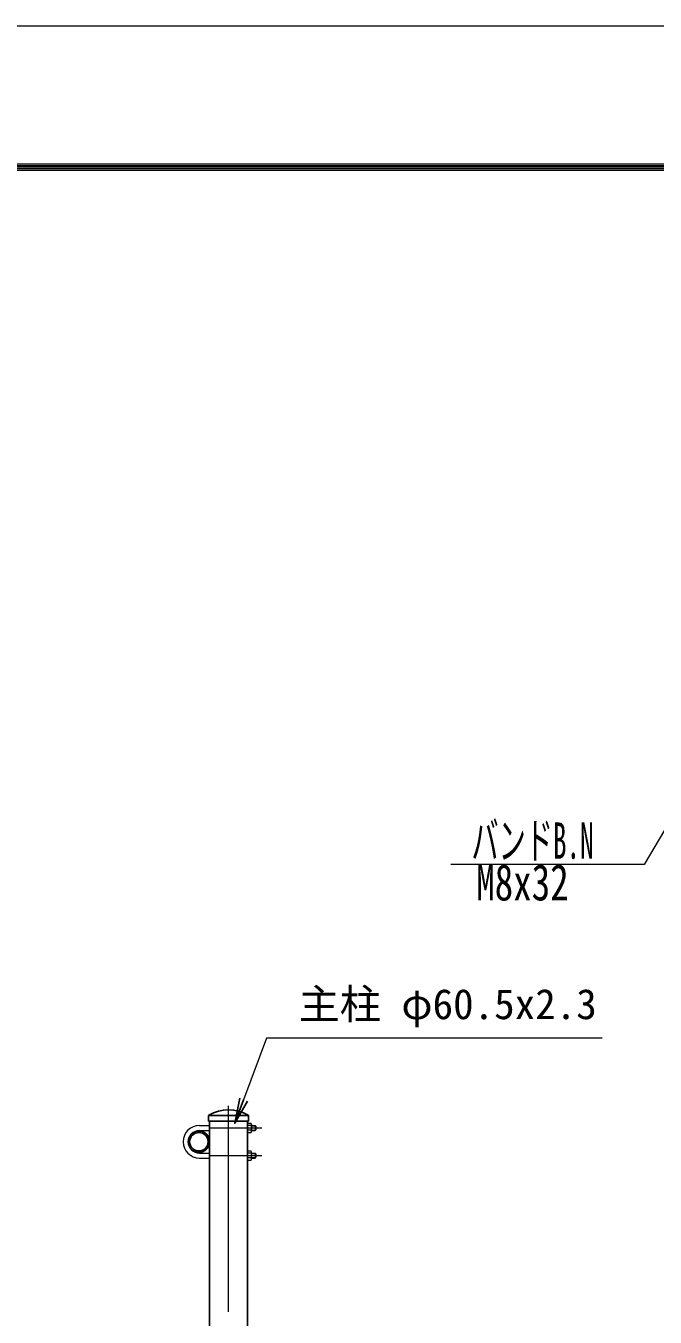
# Model space of a CAD drawing. Units: millimetres, scale not verified. Extents: x -5699 to 5699, y -3329 to 3329.
# Drawn here: x -1849 to -846, y 552 to 2611 of the extents above; entities that cross this region are included whole.
import ezdxf
from ezdxf.enums import TextEntityAlignment as Align

# ---------------------------------------------------------------- set-up
doc = ezdxf.new("R2010")
doc.units = ezdxf.units.MM
doc.header["$LTSCALE"] = 20
doc.linetypes.add('USER3', pattern=[50.8, 31.75, -6.35, 6.35, -6.35])
for name, color, linetype, lineweight in [('0-5_28', 7, 'Continuous', 13), ('0-6_23', 2, 'Continuous', 9), ('0-B_0', 7, 'Continuous', 25), ('0-C_D-STR1', 1, 'Continuous', 25), ('0-E_D-STR3', 3, 'Continuous', 13), ('0-F_D-BMK', 2, 'USER3', 13), ('1-5_D-STR-TXT', 7, 'Continuous', 13)]:
    doc.layers.add(name, color=color, linetype=linetype, lineweight=lineweight)
doc.styles.add('ＭＳ ゴシック', font='')
doc.styles.get('ＭＳ ゴシック').set_extended_font_data('MS Gothic')

# ---------------------------------------------------------------- blocks, each defined once
blk = doc.blocks.new('_OPEN')
at = {"layer": '0-B_0'}
blk.add_line((-20, 3.33), (0, 0), dxfattribs=at)
blk.add_lwpolyline([(-20, -3.33), (0, 0), (-20, 0)], dxfattribs=at)

msp = doc.modelspace()

# ---------------------------------------------------------------- linework, layer by layer
at = {"layer": '0-5_28'}
for p, q in [((-782.19, 1411.33), (-863.08, 1273.81)), ((-863.08, 1273.81), (-1171.7, 1273.81))]:
    msp.add_line(p, q, dxfattribs=at)
at = {"layer": '0-6_23'}
for points in [[(-5698.58, 2610.62), (2701.42, 2610.62), (2701.42, -3329.38), (-5698.58, -3329.38)], [(-5428.58, 2390.62), (2431.42, 2390.62), (2431.42, -3109.38), (-5428.58, -3109.38)], [(-5426.08, 2388.12), (2428.92, 2388.12), (2428.92, -3106.88), (-5426.08, -3106.88)], [(-5423.58, 2385.62), (2426.42, 2385.62), (2426.42, -3104.38), (-5423.58, -3104.38)], [(-5421.08, 2383.12), (2423.92, 2383.12), (2423.92, -3101.88), (-5421.08, -3101.88)], [(-5418.58, 2380.62), (2421.42, 2380.62), (2421.42, -3099.38), (-5418.58, -3099.38)]]:
    msp.add_lwpolyline(points, close=True, dxfattribs=at)
at = {"layer": '0-C_D-STR1'}
for p, q in [((-1557.92, 872.84), (-1557.92, 864.78)), ((-1493.72, 864.78), (-1557.92, 864.78)), ((-1494.05, 873.78), (-1557.58, 873.78)), ((-1493.72, 872.84), (-1493.72, 864.78))]:
    msp.add_line(p, q, dxfattribs=at)
msp.add_lwpolyline([(-1556.07, 864.78), (-1556.07, -1456.22), (-1495.57, -1456.22), (-1495.57, 864.78)], dxfattribs=at)
for radius in [17, 14.7]:
    msp.add_circle((-1573.07, 831.78), radius, dxfattribs=at)
for centre, radius, start, end in [((-1556.42, 872.84), 1.5, 120.85073, 180), ((-1525.82, 821.61), 61.17, 59.14927, 120.85073), ((-1495.22, 872.84), 1.5, 0, 59.14927)]:
    msp.add_arc(centre, radius, start, end, dxfattribs=at)
at = {"layer": '0-E_D-STR3'}
for p, q in [((-1572.07, 857.78), (-1556.07, 857.78)), ((-1572.07, 849.78), (-1556.07, 849.78)), ((-1495.57, 861.28), (-1489.77, 861.28)), ((-1495.57, 861.28), (-1495.57, 846.28)), ((-1489.77, 857.53), (-1495.57, 857.53)), ((-1489.77, 850.03), (-1495.57, 850.03)), ((-1495.57, 846.28), (-1489.77, 846.28)), ((-1489.07, 859.7), (-1489.07, 848.13)), ((-1489.07, 857.78), (-1483.27, 857.78)), ((-1489.07, 857.08), (-1482.57, 857.08)), ((-1489.07, 850.48), (-1482.57, 850.48)), ((-1489.07, 849.78), (-1483.27, 849.78)), ((-1483.27, 849.78), (-1482.07, 850.98)), ((-1482.07, 856.58), (-1482.07, 850.98)), ((-1572.07, 813.78), (-1556.07, 813.78)), ((-1572.07, 805.78), (-1556.07, 805.78)), ((-1489.77, 813.53), (-1495.57, 813.53)), ((-1489.77, 806.03), (-1495.57, 806.03)), ((-1489.07, 803.86), (-1489.07, 815.42)), ((-1489.07, 813.78), (-1483.27, 813.78)), ((-1489.07, 813.08), (-1482.57, 813.08)), ((-1489.07, 806.48), (-1482.57, 806.48)), ((-1489.07, 805.78), (-1483.27, 805.78)), ((-1482.07, 812.58), (-1483.27, 813.78)), ((-1483.27, 813.78), (-1483.27, 805.78)), ((-1483.27, 805.78), (-1482.07, 806.98)), ((-1482.07, 812.58), (-1482.07, 806.98)), ((-1495.57, 802.28), (-1489.77, 802.28))]:
    msp.add_line(p, q, dxfattribs=at)
for points in [[(-1482.07, 856.58), (-1483.27, 857.78), (-1483.27, 849.78)], [(-1495.57, 802.28), (-1495.57, 817.28), (-1489.77, 817.28)]]:
    msp.add_lwpolyline(points, dxfattribs=at)
for centre, radius, start, end in [((-1572.07, 831.78), 26, 90, 270), ((-1572.07, 831.78), 18, 90, 270), ((-1491.87, 859.4), 2.81, 318.21899, 41.78101), ((-1499.46, 853.78), 10.39, 338.85295, 21.14705), ((-1491.93, 848.15), 2.86, 319.0514, 40.9486), ((-1491.93, 815.4), 2.86, 319.0514, 40.9486), ((-1499.46, 809.78), 10.39, 338.85295, 21.14705), ((-1491.87, 804.15), 2.81, 318.21899, 41.78101)]:
    msp.add_arc(centre, radius, start, end, dxfattribs=at)
at = {"layer": '0-F_D-BMK'}
for p, q in [((-1525.82, -1471.22), (-1525.82, 888.78)), ((-1556.07, 853.78), (-1472.47, 853.78)), ((-1556.07, 809.78), (-1472.47, 809.78))]:
    msp.add_line(p, q, dxfattribs=at)
at = {"layer": '1-5_D-STR-TXT'}
msp.add_lwpolyline([(-930.42, 996.78), (-1465.1, 996.78), (-1515.13, 863.22)], dxfattribs=at)

# ---------------------------------------------------------------- block references
at = {"layer": '1-5_D-STR-TXT', "xscale": 2, "yscale": 2, "rotation": 249.46512}
msp.add_blockref('_OPEN', (-1515.83, 861.35), dxfattribs=at)

# ---------------------------------------------------------------- texts
at = {"layer": '0-5_28', "style": 'ＭＳ ゴシック'}
for s, width, p in [('バンドB.N', 0.55, (-1138.68, 1265.66)), ('M8x32', 0.75, (-1131.03, 1199.06))]:
    msp.add_text(s, height=57.77, dxfattribs=dict(at, width=width)).set_placement(p, align=Align.BOTTOM_LEFT)
at = {"layer": '1-5_D-STR-TXT', "style": 'ＭＳ ゴシック'}
msp.add_text('主柱 φ60.5x2.3', height=48.09, dxfattribs=at).set_placement((-1414.18, 1012.79), align=Align.BOTTOM_LEFT)

doc.saveas('drawing.dxf')
